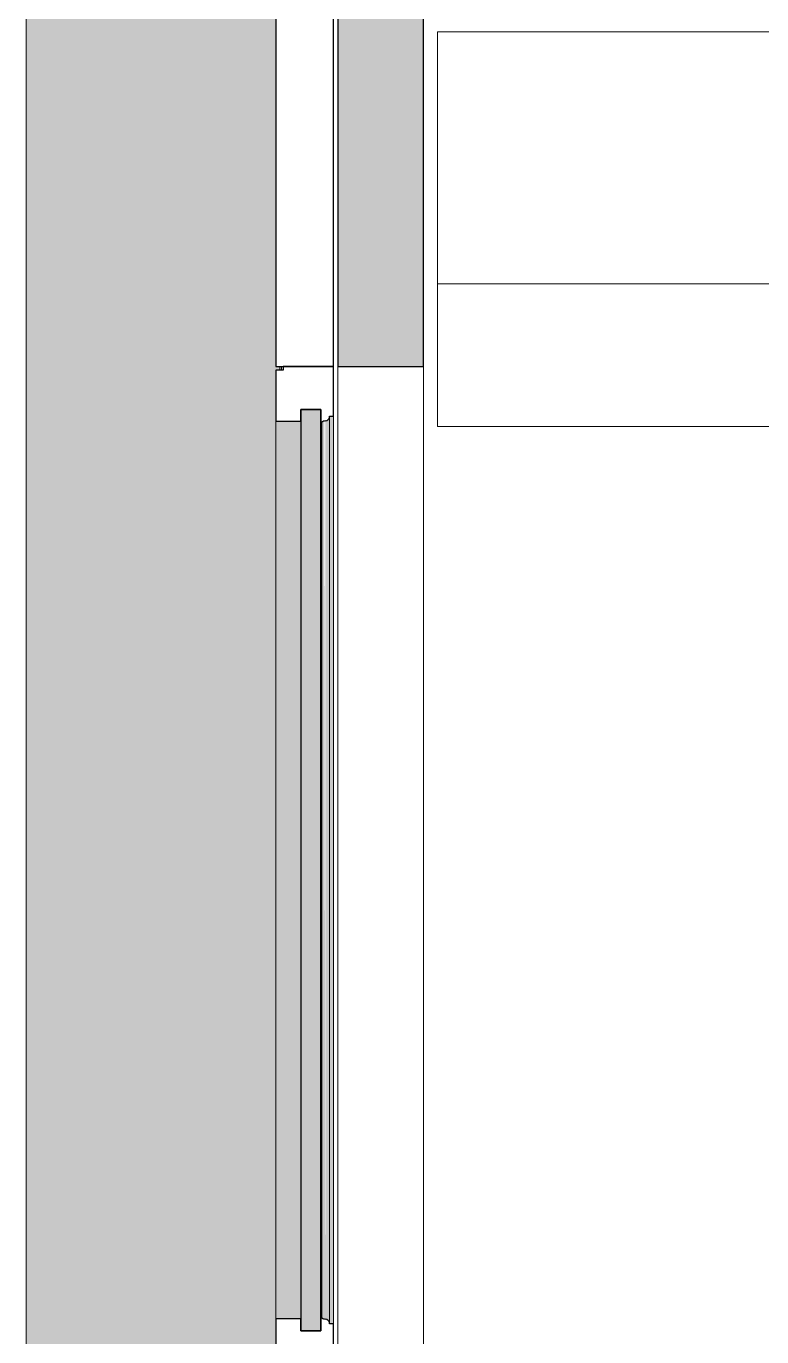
# Model space of a CAD drawing. Header units: millimetres. Extents: x 155927 to 295199, y -4084 to 97293.
# Drawn here: x 156389 to 157266, y 18988 to 20549 of the extents above; entities that cross this region are included whole.
import ezdxf

# ---------------------------------------------------------------- set-up
doc = ezdxf.new("R2010")
doc.units = ezdxf.units.MM
doc.header["$MEASUREMENT"] = 0
for name, color, linetype, lineweight in [('A-GLAZ', 7, 'CONTINUOUS', 9), ('A-WALL', 7, 'CONTINUOUS', 9), ('A-WALL-PATT', 7, 'CONTINUOUS', 9), ('I-FURN', 8, 'CONTINUOUS', 9), ('I-WALL', 7, 'CONTINUOUS', 9)]:
    doc.layers.add(name, color=color, linetype=linetype, lineweight=lineweight)

msp = doc.modelspace()

# ---------------------------------------------------------------- hatches: boundary and pattern name
at = {"layer": 'A-GLAZ'}
h = msp.add_hatch(color=256, dxfattribs=at)
h.paths.add_polyline_path([(156389.5, 16190.6), (156404.8, 16190.6), (156404.8, 16290.6), (156691.5, 16290.6), (156691.5, 16294.9), (156686.8, 16294.9), (156686.8, 17486.3), (156691.5, 17486.3), (156691.5, 17490.6), (156686.8, 17490.6), (156686.8, 18843.6), (156389.5, 18843.6), (156389.5, 16290.6)], flags=0)
h.paths.add_polyline_path([(156389.5, 18943.6), (156691.5, 18943.6), (156691.5, 18947.9), (156686.8, 18947.9), (156686.8, 20139.3), (156691.5, 20139.3), (156691.5, 20143.6), (156686.8, 20143.6), (156686.8, 21496.6), (156389.5, 21496.6), (156389.5, 20119.3)], flags=0)
h.paths.add_polyline_path([(156536.1, 21596.6), (156691.5, 21596.6), (156691.5, 21600.9), (156686.8, 21600.9), (156686.8, 22792.3), (156691.5, 22792.3), (156691.5, 22796.6), (156686.8, 22796.6), (156686.8, 24149.6), (156389.5, 24149.6), (156389.5, 21596.6)], flags=0)
h.paths.add_polyline_path([(156389.5, 24249.6), (156691.5, 24249.6), (156691.5, 24253.9), (156686.8, 24253.9), (156686.8, 25445.3), (156691.5, 25445.3), (156691.5, 25449.6), (156404.8, 25449.6), (156404.8, 25549.6), (156389.5, 25549.6), (156389.5, 25332.5)], flags=0)
h = msp.add_hatch(color=256, dxfattribs=at)
h.paths.add_polyline_path([(156691.5, 16290.6), (156693.6, 16290.6), (156693.6, 16294.9), (156691.5, 16294.9)], flags=0)
h.paths.add_polyline_path([(156693.6, 17486.3), (156693.6, 17490.6), (156691.5, 17490.6), (156691.5, 17486.3)], flags=0)
h.paths.add_polyline_path([(156693.6, 18943.6), (156693.6, 18947.9), (156691.5, 18947.9), (156691.5, 18943.6)], flags=0)
h.paths.add_polyline_path([(156691.5, 20139.3), (156693.6, 20139.3), (156693.6, 20143.6), (156691.5, 20143.6)], flags=0)
h.paths.add_polyline_path([(156691.5, 21596.6), (156693.6, 21596.6), (156693.6, 21600.9), (156691.5, 21600.9)], flags=0)
h.paths.add_polyline_path([(156691.5, 22792.3), (156693.6, 22792.3), (156693.6, 22796.6), (156691.5, 22796.6)], flags=0)
h.paths.add_polyline_path([(156691.5, 24249.6), (156693.6, 24249.6), (156693.6, 24253.9), (156691.5, 24253.9)], flags=0)
h.paths.add_polyline_path([(156691.5, 25445.3), (156693.6, 25445.3), (156693.6, 25449.6), (156691.5, 25449.6)], flags=0)
h = msp.add_hatch(color=256, dxfattribs=at)
h.paths.add_polyline_path([(156750.7, 16349.8), (156750.2, 16352.7), (156750.2, 16351)], flags=0)
h.paths.add_polyline_path([(156749, 17427), (156750.7, 17429.9), (156749.6, 17428.5), (156749.1, 17427.4)], flags=0)
h.paths.add_polyline_path([(156750.7, 19002.8), (156750.2, 19005.7), (156750.2, 19004)], flags=0)
h.paths.add_polyline_path([(156749, 20080), (156750.7, 20082.9), (156749.6, 20081.5), (156749.1, 20080.4)], flags=0)
h.paths.add_polyline_path([(156750.7, 21655.8), (156750.2, 21658.7), (156750.2, 21657)], flags=0)
h.paths.add_polyline_path([(156749, 22733), (156750.7, 22735.9), (156749.6, 22734.5), (156749.1, 22733.4)], flags=0)
h.paths.add_polyline_path([(156750.7, 24308.8), (156750.2, 24311.7), (156750.2, 24310)], flags=0)
h.paths.add_polyline_path([(156749, 25386), (156750.7, 25388.9), (156749.6, 25387.5), (156749.1, 25386.4)], flags=0)
h = msp.add_hatch(color=256, dxfattribs=at)
h.paths.add_polyline_path([(156389.4, 16190.6), (156389.5, 16190.6), (156389.4, 16643.8)], flags=0)
h.paths.add_polyline_path([(156389.4, 18943.6), (156389.5, 18943.6), (156389.4, 20119.3)], flags=0)
h.paths.add_polyline_path([(156389.4, 21596.6), (156389.5, 21596.6), (156389.4, 21857)], flags=0)
h.paths.add_polyline_path([(156389.4, 24249.6), (156389.5, 24249.6), (156389.4, 25332.5)], flags=0)
for points in [[(156740.7, 18994.8), (156740.7, 20092.4), (156716.8, 20092.4), (156716.8, 18994.8)], [(156750.7, 19004.4), (156750.2, 20081.5), (156747.1, 20078.9), (156745.8, 20078.2), (156745.8, 19008.6), (156749.5, 19006.8), (156750.2, 19005.7)], [(156755.7, 19002.8), (156755.7, 20084.4), (156750.7, 20084.4), (156750.7, 19002.8)], [(156716.8, 19008.8), (156716.8, 20078.4), (156686.8, 20078.4), (156686.8, 19008.8)], [(156745.8, 19008.6), (156744.7, 20078.4), (156741.8, 20077.2), (156741.8, 19010), (156744.7, 19008.8)]]:
    msp.add_hatch(color=256, dxfattribs=at).paths.add_polyline_path(points, flags=0)
at = {"layer": 'A-WALL-PATT'}
msp.add_hatch(color=256, dxfattribs=at).paths.add_polyline_path([(156760.8, 20143.6), (156862.8, 20143.6), (156862.8, 21596.6), (156760.8, 21596.6), (156760.8, 20988.1)], flags=0)

# ---------------------------------------------------------------- linework, layer by layer
at = {"layer": 'A-GLAZ'}
for p, q in [((156389.4, 21496.6), (156389.4, 18943.6)), ((156389.5, 21496.6), (156389.5, 18943.6)), ((156691.5, 20143.6), (156691.5, 20139.3)), ((156693.6, 20143.6), (156693.6, 20139.3)), ((156750.7, 20084.4), (156750.7, 20082.9)), ((156750.7, 20082.9), (156750.7, 19004.4)), ((156755.7, 19002.8), (156755.7, 20084.4)), ((156686.8, 20078.4), (156686.8, 19008.8)), ((156741.8, 20077.2), (156741.8, 19010)), ((156750.7, 19004.4), (156750.7, 19002.8))]:
    msp.add_line(p, q, dxfattribs=at)
at = {"layer": 'A-GLAZ', "lineweight": 30}
for p, q in [((156686.8, 21496.6), (156686.8, 20143.6)), ((156755.7, 20143.6), (156755.7, 21496.6)), ((156686.8, 20143.6), (156755.7, 20143.6)), ((156755.7, 20143.6), (156695.8, 20143.6)), ((156695.8, 20143.6), (156695.8, 20139.3)), ((156755.7, 20084.4), (156755.7, 20143.6)), ((156695.8, 20139.3), (156686.8, 20139.3)), ((156686.8, 20139.3), (156686.8, 20078.4)), ((156740.7, 20092.4), (156716.8, 20092.4)), ((156716.8, 20092.4), (156716.8, 18994.8)), ((156716.8, 20078.4), (156716.8, 20092.4)), ((156716.8, 20092.4), (156740.7, 20092.4)), ((156740.7, 18994.8), (156740.7, 20092.4)), ((156740.7, 20092.4), (156740.7, 20077.2)), ((156750.7, 20084.4), (156755.7, 20084.4)), ((156750.7, 20082.9), (156750.7, 20084.4)), ((156686.8, 20078.4), (156716.8, 20078.4)), ((156740.7, 20077.2), (156741.8, 20077.2)), ((156716.8, 19008.8), (156686.8, 19008.8)), ((156686.8, 19008.8), (156686.8, 18947.9)), ((156716.8, 18994.8), (156716.8, 19008.8)), ((156741.8, 19010), (156740.7, 19010)), ((156740.7, 19010), (156740.7, 18994.8)), ((156750.7, 19002.8), (156750.7, 19004.4)), ((156755.7, 19002.8), (156750.7, 19002.8)), ((156755.7, 18943.6), (156755.7, 19002.8)), ((156716.8, 18994.8), (156740.7, 18994.8)), ((156740.7, 18994.8), (156716.8, 18994.8))]:
    msp.add_line(p, q, dxfattribs=at)
for centre, radius, start, end in [((156745.5, 20084), 5.36, 273.4261, 348.0476), ((156746.2, 20071.2), 7.4, 93.4261, 126.5739), ((156746.2, 19016), 7.4, 233.4261, 266.5739), ((156745.5, 19003.3), 5.36, 11.9524, 86.5739)]:
    msp.add_arc(centre, radius, start, end, dxfattribs=at)
at = {"layer": 'A-GLAZ'}
for points, knots in [([(156745.8, 20078.6), (156746.2, 20078.7), (156746.9, 20078.8), (156747.8, 20079.1), (156748.2, 20079.4), (156748.4, 20079.5)], [-1, -1, -1, -1, -0.8, -0.7, -0.6, -0.6, -0.6, -0.6]), ([(156749.5, 20080.4), (156749.6, 20080.6), (156749.9, 20080.9), (156750.4, 20081.7), (156750.6, 20082.4), (156750.7, 20082.9)], [-0.4, -0.4, -0.4, -0.4, -0.3, -0.2, 0, 0, 0, 0]), ([(156748.4, 19007.7), (156748.2, 19007.9), (156747.8, 19008.1), (156746.9, 19008.4), (156746.2, 19008.6), (156745.8, 19008.6)], [0.6, 0.6, 0.6, 0.6, 0.7, 0.8, 1, 1, 1, 1]), ([(156750.7, 19004.4), (156750.6, 19004.8), (156750.4, 19005.5), (156749.9, 19006.3), (156749.6, 19006.7), (156749.5, 19006.8)], [0, 0, 0, 0, 0.2, 0.3, 0.4, 0.4, 0.4, 0.4])]:
    msp.add_open_spline(points, degree=3, knots=knots, dxfattribs=at)
for points in [[(156741.8, 20077.2), (156742.2, 20077.5), (156742.6, 20077.7), (156743, 20077.9)], [(156743, 19009.3), (156742.6, 19009.5), (156742.2, 19009.8), (156741.8, 19010)]]:
    msp.add_open_spline(points, degree=3, dxfattribs=at)
at = {"layer": 'A-WALL'}
msp.add_line((156760.8, 20143.6), (156760.8, 18943.6), dxfattribs=at)
at = {"layer": 'I-FURN'}
for p, q in [((157679.4, 20542.1), (156879.4, 20542.1)), ((156879.4, 20542.1), (156879.4, 20242.1)), ((156879.4, 20242.1), (157679.4, 20242.1)), ((156879.4, 20242.1), (156879.4, 20072.1)), ((156879.4, 20072.1), (157679.4, 20072.1))]:
    msp.add_line(p, q, dxfattribs=at)
at = {"layer": 'I-WALL', "lineweight": 30}
for p, q in [((156760.8, 21596.6), (156760.8, 20143.6)), ((156862.8, 20143.6), (156862.8, 21596.6)), ((156760.8, 20143.6), (156862.8, 20143.6))]:
    msp.add_line(p, q, dxfattribs=at)
at = {"layer": 'I-WALL'}
for p, q in [((156760.8, 18943.6), (156760.8, 20143.6)), ((156862.8, 20143.6), (156862.8, 18943.6))]:
    msp.add_line(p, q, dxfattribs=at)

doc.saveas('drawing.dxf')
